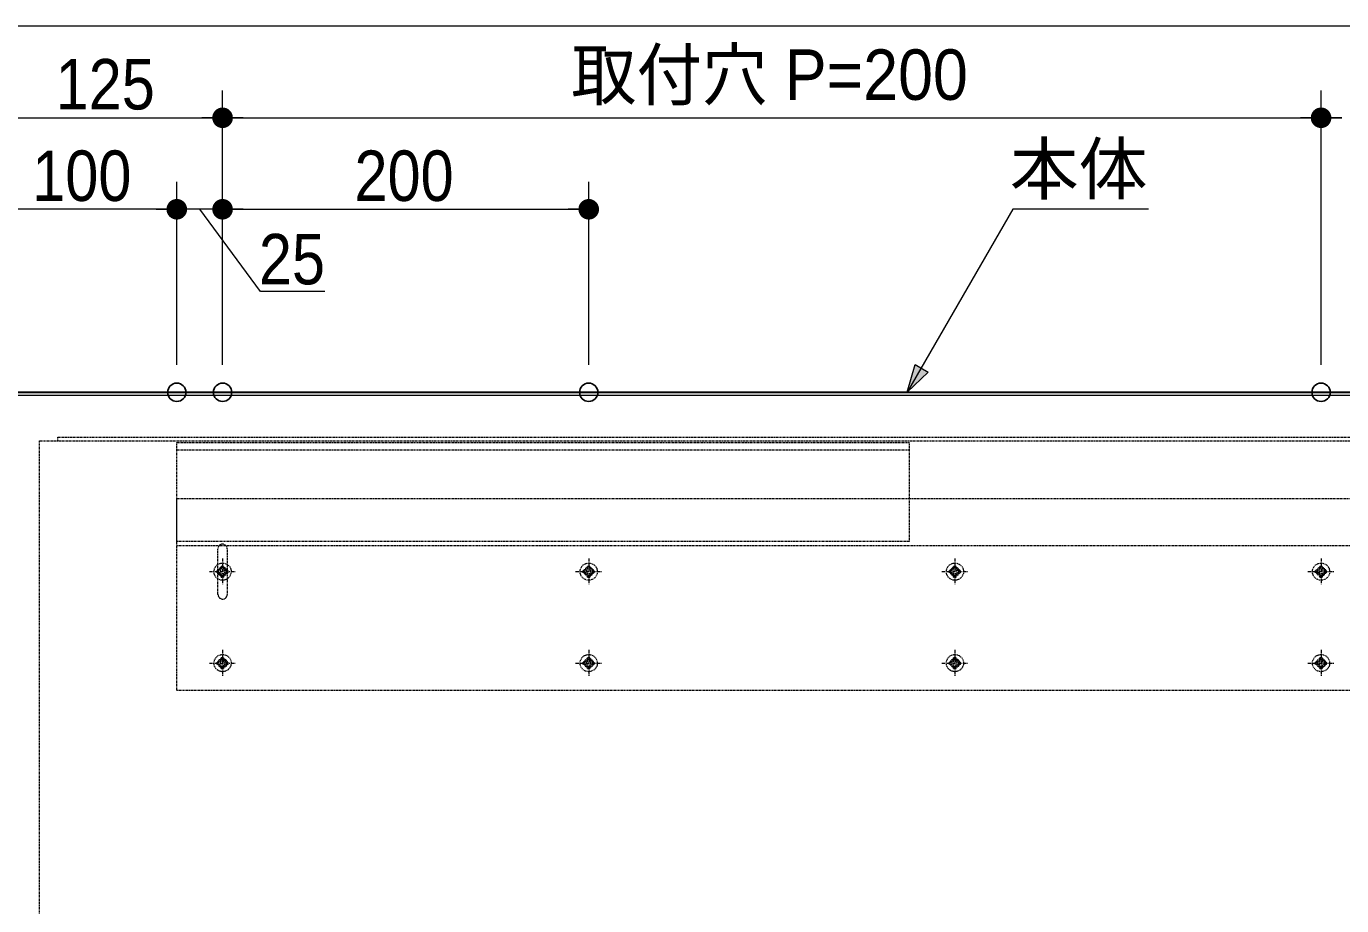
# Model space of a CAD drawing. Units: millimetres, scale not verified. Extents: x -4547 to 4547, y -2284 to 2284.
# Drawn here: x -3973 to -3254, y -881 to -400 of the extents above; entities that cross this region are included whole.
import ezdxf
from ezdxf.enums import TextEntityAlignment as Align

# ---------------------------------------------------------------- set-up
doc = ezdxf.new("R2010")
doc.units = ezdxf.units.MM
doc.header["$LTSCALE"] = 20
doc.header["$PDMODE"] = 32
doc.header["$PDSIZE"] = 10
doc.linetypes.add('USER1', pattern=[0.8, 0.5, -0.3])
doc.linetypes.add('USER2', pattern=[2.91, 1.76, -0.4, 0.35, -0.4])
for name, color, linetype, lineweight in [('0-1_3一般', 7, 'Continuous', 15), ('0-2_2寸法-2', 7, 'Continuous', 15), ('0-3_0', 7, 'Continuous', 25), ('0-5_2寸法-1', 7, 'Continuous', 15), ('0-6_2寸法-3', 7, 'Continuous', 15)]:
    doc.layers.add(name, color=color, linetype=linetype, lineweight=lineweight)
doc.layers.add('0-4_Defpoints', color=7, linetype='Continuous')
doc.styles.add('ＭＳ Ｐゴシック', font='')
doc.styles.get('ＭＳ Ｐゴシック').set_extended_font_data('MS PGothic')

# ---------------------------------------------------------------- blocks, each defined once
blk = doc.blocks.new('グループ-8')
at = {"layer": '0-1_3一般', "linetype": 'USER1'}
blk.add_line((-51000, -12630), (-43000, -12630), dxfattribs=at)
blk.add_lwpolyline([(-51000, -12550), (-43000, -12550), (-43000, -13631.7), (-51000, -13631.7)], close=True, dxfattribs=at)
blk = doc.blocks.new('グループ-15')
at = {"layer": '0-1_3一般', "linetype": 'USER1'}
for p, q in [((-50514, -14900), (-50486, -14900)), ((-50514, -14946), (-50514, -14900)), ((-50486, -14946), (-50486, -14900)), ((-50560, -14974), (-50560, -14946)), ((-50560, -14946), (-50514, -14946)), ((-50514, -14974), (-50560, -14974)), ((-50514, -15020), (-50514, -14974)), ((-50514, -15020), (-50486, -15020)), ((-50486, -14946), (-50440, -14946)), ((-50486, -15020), (-50486, -14974)), ((-50440, -14974), (-50486, -14974)), ((-50440, -14974), (-50440, -14946))]:
    blk.add_line(p, q, dxfattribs=at)
at = {"layer": '0-1_3一般', "linetype": 'USER2'}
for p, q in [((-50500, -14816), (-50500, -15104)), ((-50644, -14960), (-50356, -14960))]:
    blk.add_line(p, q, dxfattribs=at)
at = {"layer": '0-1_3一般', "linetype": 'USER1'}
for radius in [94, 50, 40]:
    blk.add_circle((-50500, -14960), radius, dxfattribs=at)
blk = doc.blocks.new('グループ-16')
at = {"layer": '0-1_3一般', "linetype": 'USER1'}
for p, q in [((-50514, -13900), (-50486, -13900)), ((-50514, -13946), (-50514, -13900)), ((-50486, -13946), (-50486, -13900)), ((-50560, -13974), (-50560, -13946)), ((-50560, -13946), (-50514, -13946)), ((-50514, -13974), (-50560, -13974)), ((-50514, -14020), (-50514, -13974)), ((-50514, -14020), (-50486, -14020)), ((-50486, -13946), (-50440, -13946)), ((-50486, -14020), (-50486, -13974)), ((-50440, -13974), (-50486, -13974)), ((-50440, -13974), (-50440, -13946))]:
    blk.add_line(p, q, dxfattribs=at)
at = {"layer": '0-1_3一般', "linetype": 'USER2'}
for p, q in [((-50500, -13816), (-50500, -14104)), ((-50644, -13960), (-50356, -13960))]:
    blk.add_line(p, q, dxfattribs=at)
at = {"layer": '0-1_3一般', "linetype": 'USER1'}
for radius in [94, 50, 40]:
    blk.add_circle((-50500, -13960), radius, dxfattribs=at)
blk = doc.blocks.new('グループ-17')
at = {"layer": '0-1_3一般', "linetype": 'USER1'}
for p, q in [((-46514, -14900), (-46486, -14900)), ((-46514, -14946), (-46514, -14900)), ((-46486, -14946), (-46486, -14900)), ((-46560, -14974), (-46560, -14946)), ((-46560, -14946), (-46514, -14946)), ((-46514, -14974), (-46560, -14974)), ((-46514, -15020), (-46514, -14974)), ((-46514, -15020), (-46486, -15020)), ((-46486, -14946), (-46440, -14946)), ((-46486, -15020), (-46486, -14974)), ((-46440, -14974), (-46486, -14974)), ((-46440, -14974), (-46440, -14946))]:
    blk.add_line(p, q, dxfattribs=at)
at = {"layer": '0-1_3一般', "linetype": 'USER2'}
for p, q in [((-46500, -14816), (-46500, -15104)), ((-46644, -14960), (-46356, -14960))]:
    blk.add_line(p, q, dxfattribs=at)
at = {"layer": '0-1_3一般', "linetype": 'USER1'}
for radius in [94, 50, 40]:
    blk.add_circle((-46500, -14960), radius, dxfattribs=at)
blk = doc.blocks.new('グループ-18')
at = {"layer": '0-1_3一般', "linetype": 'USER1'}
for p, q in [((-46514, -13900), (-46486, -13900)), ((-46514, -13946), (-46514, -13900)), ((-46486, -13946), (-46486, -13900)), ((-46560, -13974), (-46560, -13946)), ((-46560, -13946), (-46514, -13946)), ((-46514, -13974), (-46560, -13974)), ((-46514, -14020), (-46514, -13974)), ((-46514, -14020), (-46486, -14020)), ((-46486, -13946), (-46440, -13946)), ((-46486, -14020), (-46486, -13974)), ((-46440, -13974), (-46486, -13974)), ((-46440, -13974), (-46440, -13946))]:
    blk.add_line(p, q, dxfattribs=at)
at = {"layer": '0-1_3一般', "linetype": 'USER2'}
for p, q in [((-46500, -13816), (-46500, -14104)), ((-46644, -13960), (-46356, -13960))]:
    blk.add_line(p, q, dxfattribs=at)
at = {"layer": '0-1_3一般', "linetype": 'USER1'}
for radius in [94, 50, 40]:
    blk.add_circle((-46500, -13960), radius, dxfattribs=at)
blk = doc.blocks.new('グループ-19')
at = {"layer": '0-1_3一般', "linetype": 'USER1'}
for p, q in [((-42514, -14900), (-42486, -14900)), ((-42514, -14946), (-42514, -14900)), ((-42486, -14946), (-42486, -14900)), ((-42560, -14974), (-42560, -14946)), ((-42560, -14946), (-42514, -14946)), ((-42514, -14974), (-42560, -14974)), ((-42514, -15020), (-42514, -14974)), ((-42514, -15020), (-42486, -15020)), ((-42486, -14946), (-42440, -14946)), ((-42486, -15020), (-42486, -14974)), ((-42440, -14974), (-42486, -14974)), ((-42440, -14974), (-42440, -14946))]:
    blk.add_line(p, q, dxfattribs=at)
at = {"layer": '0-1_3一般', "linetype": 'USER2'}
for p, q in [((-42500, -14816), (-42500, -15104)), ((-42644, -14960), (-42356, -14960))]:
    blk.add_line(p, q, dxfattribs=at)
at = {"layer": '0-1_3一般', "linetype": 'USER1'}
for radius in [94, 50, 40]:
    blk.add_circle((-42500, -14960), radius, dxfattribs=at)
blk = doc.blocks.new('グループ-20')
at = {"layer": '0-1_3一般', "linetype": 'USER1'}
for p, q in [((-42514, -13900), (-42486, -13900)), ((-42514, -13946), (-42514, -13900)), ((-42486, -13946), (-42486, -13900)), ((-42560, -13974), (-42560, -13946)), ((-42560, -13946), (-42514, -13946)), ((-42514, -13974), (-42560, -13974)), ((-42514, -14020), (-42514, -13974)), ((-42514, -14020), (-42486, -14020)), ((-42486, -13946), (-42440, -13946)), ((-42486, -14020), (-42486, -13974)), ((-42440, -13974), (-42486, -13974)), ((-42440, -13974), (-42440, -13946))]:
    blk.add_line(p, q, dxfattribs=at)
at = {"layer": '0-1_3一般', "linetype": 'USER2'}
for p, q in [((-42500, -13816), (-42500, -14104)), ((-42644, -13960), (-42356, -13960))]:
    blk.add_line(p, q, dxfattribs=at)
at = {"layer": '0-1_3一般', "linetype": 'USER1'}
for radius in [94, 50, 40]:
    blk.add_circle((-42500, -13960), radius, dxfattribs=at)
blk = doc.blocks.new('グループ-27')
at = {"layer": '0-1_3一般', "linetype": 'USER1'}
blk.add_line((-19000, -13676.6), (-51000, -13676.6), dxfattribs=at)
blk.add_lwpolyline([(-51000, -13160), (-19000, -13160), (-19000, -15260), (-51000, -15260)], close=True, dxfattribs=at)
blk = doc.blocks.new('グループ-28')
at = {"layer": '0-1_3一般', "linetype": 'USER1'}
for p, q in [((-38514, -14900), (-38486, -14900)), ((-38514, -14946), (-38514, -14900)), ((-38486, -14946), (-38486, -14900)), ((-38560, -14974), (-38560, -14946)), ((-38560, -14946), (-38514, -14946)), ((-38514, -14974), (-38560, -14974)), ((-38514, -15020), (-38514, -14974)), ((-38514, -15020), (-38486, -15020)), ((-38486, -14946), (-38440, -14946)), ((-38486, -15020), (-38486, -14974)), ((-38440, -14974), (-38486, -14974)), ((-38440, -14974), (-38440, -14946))]:
    blk.add_line(p, q, dxfattribs=at)
at = {"layer": '0-1_3一般', "linetype": 'USER2'}
for p, q in [((-38500, -14816), (-38500, -15104)), ((-38644, -14960), (-38356, -14960))]:
    blk.add_line(p, q, dxfattribs=at)
at = {"layer": '0-1_3一般', "linetype": 'USER1'}
for radius in [94, 50, 40]:
    blk.add_circle((-38500, -14960), radius, dxfattribs=at)
blk = doc.blocks.new('グループ-29')
at = {"layer": '0-1_3一般', "linetype": 'USER1'}
for p, q in [((-38514, -13900), (-38486, -13900)), ((-38514, -13946), (-38514, -13900)), ((-38486, -13946), (-38486, -13900)), ((-38560, -13974), (-38560, -13946)), ((-38560, -13946), (-38514, -13946)), ((-38514, -13974), (-38560, -13974)), ((-38514, -14020), (-38514, -13974)), ((-38514, -14020), (-38486, -14020)), ((-38486, -13946), (-38440, -13946)), ((-38486, -14020), (-38486, -13974)), ((-38440, -13974), (-38486, -13974)), ((-38440, -13974), (-38440, -13946))]:
    blk.add_line(p, q, dxfattribs=at)
at = {"layer": '0-1_3一般', "linetype": 'USER2'}
for p, q in [((-38500, -13816), (-38500, -14104)), ((-38644, -13960), (-38356, -13960))]:
    blk.add_line(p, q, dxfattribs=at)
at = {"layer": '0-1_3一般', "linetype": 'USER1'}
for radius in [94, 50, 40]:
    blk.add_circle((-38500, -13960), radius, dxfattribs=at)
blk = doc.blocks.new('グループ-32')
at = {"layer": '0-1_3一般', "linetype": 'USER1'}
for p, q in [((-50550, -14210), (-50550, -13710)), ((-50450, -13710), (-50450, -14210))]:
    blk.add_line(p, q, dxfattribs=at)
for centre, start, end in [((-50500, -13710), 90, 180), ((-50500, -13710), 0, 90), ((-50500, -14210), 180, 270), ((-50500, -14210), 270, 0)]:
    blk.add_arc(centre, 50, start, end, dxfattribs=at)
at = {"layer": '0-1_3一般'}
for name in ['グループ-27', 'グループ-16', 'グループ-18', 'グループ-20', 'グループ-29', 'グループ-15', 'グループ-17', 'グループ-19', 'グループ-28']:
    blk.add_blockref(name, (0, 0), dxfattribs=at)
blk = doc.blocks.new('グループ-33')
at = {"layer": '0-1_3一般', "lineweight": 30}
blk.add_lwpolyline([(-53000, -12000), (-17000, -12000), (-17000, -28000), (-53000, -28000)], close=True, dxfattribs=at)
at = {"layer": '0-1_3一般'}
blk.add_lwpolyline([(-52970, -12030), (-17030, -12030), (-17030, -27970), (-52970, -27970)], close=True, dxfattribs=at)
at = {"layer": '0-1_3一般', "linetype": 'USER1'}
blk.add_lwpolyline([(-52300, -12530), (-52300, -12490), (-17700, -12490), (-17700, -12530)], dxfattribs=at)
blk.add_lwpolyline([(-52500, -12530), (-17500, -12530), (-17500, -27470), (-52500, -27470)], close=True, dxfattribs=at)
at = {"layer": '0-1_3一般'}
for name in ['グループ-8', 'グループ-32']:
    blk.add_blockref(name, (0, 0), dxfattribs=at)
blk = doc.blocks.new('_Dot')
at = {"layer": '0-3_0'}
blk.add_line((-10, 0), (-20, 0), dxfattribs=at)
for points in [[(0, 0), (-10, 0), (-9.92, 1.25)], [(0, 0), (-9.92, -1.25), (-10, 0)], [(0, 0), (-9.92, 1.25), (-9.69, 2.49)], [(0, 0), (-9.69, -2.49), (-9.92, -1.25)], [(0, 0), (-9.69, 2.49), (-9.3, 3.68)], [(0, 0), (-9.3, -3.68), (-9.69, -2.49)], [(0, 0), (-9.3, 3.68), (-8.76, 4.82)], [(0, 0), (-8.76, -4.82), (-9.3, -3.68)], [(0, 0), (-8.76, 4.82), (-8.09, 5.88)], [(0, 0), (-8.09, -5.88), (-8.76, -4.82)], [(0, 0), (-8.09, 5.88), (-7.29, 6.85)], [(0, 0), (-7.29, -6.85), (-8.09, -5.88)], [(0, 0), (-7.29, 6.85), (-6.37, 7.71)], [(0, 0), (-6.37, -7.71), (-7.29, -6.85)], [(0, 0), (-6.37, 7.71), (-5.36, 8.44)], [(0, 0), (-5.36, -8.44), (-6.37, -7.71)], [(0, 0), (-5.36, 8.44), (-4.26, 9.05)], [(0, 0), (-4.26, -9.05), (-5.36, -8.44)], [(0, 0), (-4.26, 9.05), (-3.09, 9.51)], [(0, 0), (-3.09, -9.51), (-4.26, -9.05)], [(0, 0), (-3.09, 9.51), (-1.87, 9.82)], [(0, 0), (-1.87, -9.82), (-3.09, -9.51)], [(0, 0), (-1.87, 9.82), (-0.63, 9.98)], [(0, 0), (-0.63, -9.98), (-1.87, -9.82)], [(0, 0), (-0.63, 9.98), (0.63, 9.98)], [(0, 0), (0.63, -9.98), (-0.63, -9.98)], [(0, 0), (0.63, 9.98), (1.87, 9.82)], [(0, 0), (1.87, 9.82), (3.09, 9.51)], [(0, 0), (3.09, 9.51), (4.26, 9.05)], [(0, 0), (4.26, 9.05), (5.36, 8.44)], [(0, 0), (5.36, 8.44), (6.37, 7.71)], [(0, 0), (6.37, 7.71), (7.29, 6.85)], [(0, 0), (7.29, 6.85), (8.09, 5.88)], [(0, 0), (8.09, 5.88), (8.76, 4.82)], [(0, 0), (8.76, 4.82), (9.3, 3.68)], [(0, 0), (9.3, 3.68), (9.69, 2.49)], [(0, 0), (9.69, 2.49), (9.92, 1.25)], [(0, 0), (9.92, 1.25), (10, 0)], [(0, 0), (1.87, -9.82), (0.63, -9.98)], [(0, 0), (3.09, -9.51), (1.87, -9.82)], [(0, 0), (4.26, -9.05), (3.09, -9.51)], [(0, 0), (5.36, -8.44), (4.26, -9.05)], [(0, 0), (6.37, -7.71), (5.36, -8.44)], [(0, 0), (7.29, -6.85), (6.37, -7.71)], [(0, 0), (8.09, -5.88), (7.29, -6.85)], [(0, 0), (8.76, -4.82), (8.09, -5.88)], [(0, 0), (9.3, -3.68), (8.76, -4.82)], [(0, 0), (9.69, -2.49), (9.3, -3.68)], [(0, 0), (9.92, -1.25), (9.69, -2.49)], [(0, 0), (10, 0), (9.92, -1.25)]]:
    blk.add_solid(points, dxfattribs=at)

msp = doc.modelspace()

# ---------------------------------------------------------------- linework, layer by layer
at = {"layer": '0-2_2寸法-2'}
for p, q in [((-3890.63, -585), (-3890.63, -485)), ((-3865.63, -585), (-3865.63, -485)), ((-3901.88, -500), (-3913.14, -500)), ((-3865.63, -500), (-3890.63, -500)), ((-3854.37, -500), (-3843.11, -500))]:
    msp.add_line(p, q, dxfattribs=at)
msp.add_lwpolyline([(-3809.77, -545), (-3844.93, -545), (-3878.13, -500)], dxfattribs=at)
at = {"layer": '0-4_Defpoints'}
for p in [(-3865.63, -450), (-3265.63, -450), (-3890.63, -500), (-3865.63, -500), (-3665.63, -500), (-3890.63, -600), (-3865.63, -600), (-3665.63, -600), (-3265.63, -600)]:
    msp.add_point(p, dxfattribs=at)
at = {"layer": '0-5_2寸法-1'}
for p, q in [((-2201.88, -400), (-3979.37, -400)), ((-3865.63, -485), (-3865.63, -435)), ((-3865.63, -485), (-3865.63, -435)), ((-3265.63, -585), (-3265.63, -435)), ((-3265.63, -585), (-3265.63, -435)), ((-3979.37, -450), (-3876.88, -450)), ((-3854.37, -450), (-3276.88, -450)), ((-3890.63, -585), (-3890.63, -485)), ((-3865.63, -585), (-3865.63, -485)), ((-3665.63, -585), (-3665.63, -485)), ((-3901.88, -500), (-3979.37, -500)), ((-3854.37, -500), (-3676.88, -500))]:
    msp.add_line(p, q, dxfattribs=at)
at = {"layer": '0-6_2寸法-3'}
msp.add_lwpolyline([(-3359.84, -500), (-3433.92, -500), (-3491.66, -600)], dxfattribs=at)
at = {"layer": '0-6_2寸法-3', "lineweight": 5}
msp.add_lwpolyline([(-3480.32, -589.05), (-3491.66, -600), (-3487.31, -584.84)], close=True, dxfattribs=at)
at = {"layer": '0-6_2寸法-3'}
msp.add_solid([(-3480.32, -589.05), (-3487.31, -584.84), (-3491.66, -600)], dxfattribs=at)

# ---------------------------------------------------------------- block references
at = {"layer": '0-1_3一般', "xscale": 0.05, "yscale": 0.05}
msp.add_blockref('グループ-33', (-1340.63, 0), dxfattribs=at)
at = {"layer": '0-2_2寸法-2', "xscale": 0.5627563, "yscale": 0.5627563}
msp.add_blockref('_Dot', (-3890.63, -500), dxfattribs=at)
at = {"layer": '0-2_2寸法-2', "xscale": 0.5627563, "yscale": 0.5627563, "rotation": 180}
msp.add_blockref('_Dot', (-3865.63, -500), dxfattribs=at)
at = {"layer": '0-5_2寸法-1', "xscale": 0.5627563, "yscale": 0.5627563}
for p in [(-3865.63, -450), (-3265.63, -450), (-3890.63, -500), (-3665.63, -500)]:
    msp.add_blockref('_Dot', p, dxfattribs=at)
at = {"layer": '0-5_2寸法-1', "xscale": 0.5627563, "yscale": 0.5627563, "rotation": 180}
for p in [(-3865.63, -450), (-3265.63, -450), (-3865.63, -500)]:
    msp.add_blockref('_Dot', p, dxfattribs=at)

# ---------------------------------------------------------------- texts
at = {"layer": '0-2_2寸法-2', "style": 'ＭＳ Ｐゴシック', "width": 0.9}
msp.add_text('25', height=27.57, dxfattribs=at).set_placement((-3845.79, -549.29), align=Align.BOTTOM_LEFT)
at = {"layer": '0-5_2寸法-1', "style": 'ＭＳ Ｐゴシック'}
for s, width, p in [('取付穴 P=200', 0.95, (-3675.27, -448.46)), ('125', 0.9, (-3956.79, -453.72)), ('100', 0.9, (-3969.58, -503.72)), ('200', 0.9, (-3793.58, -503.72))]:
    msp.add_text(s, height=27.57, dxfattribs=dict(at, width=width)).set_placement(p, align=Align.BOTTOM_LEFT)
at = {"layer": '0-6_2寸法-3', "style": 'ＭＳ Ｐゴシック'}
msp.add_text('本体', height=27.57, dxfattribs=at).set_placement((-3435.65, -499.97), align=Align.BOTTOM_LEFT)

doc.saveas('drawing.dxf')
